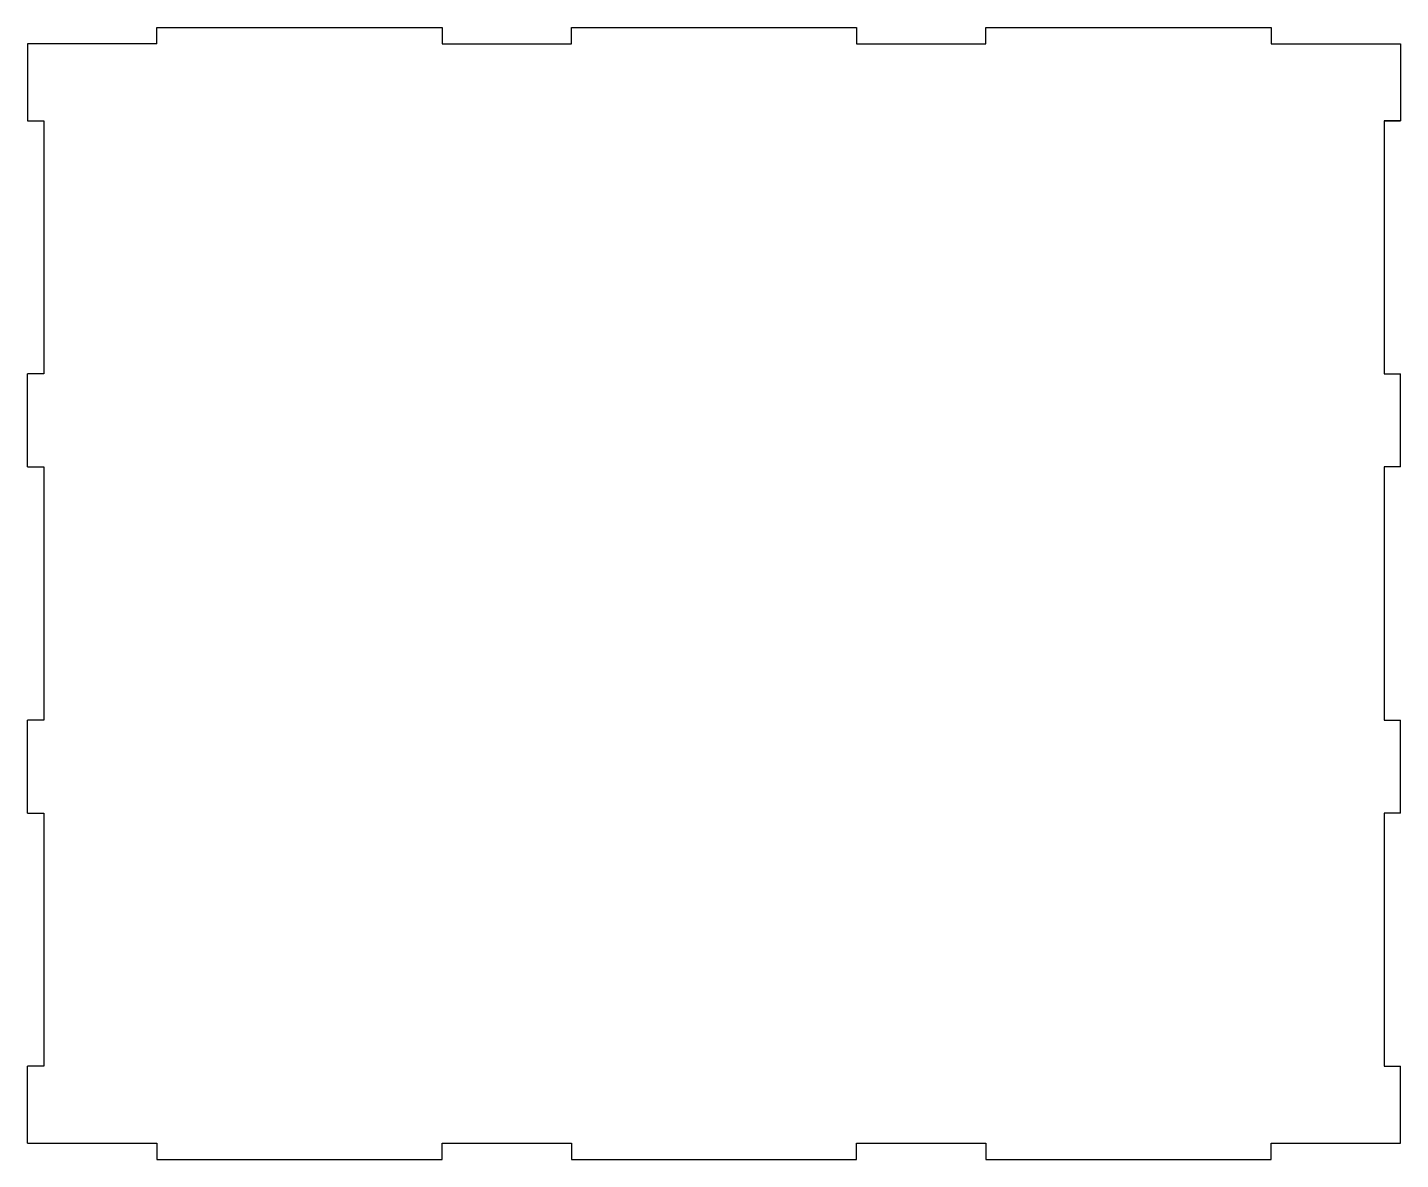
# Model space of a CAD drawing. Header units: millimetres. Extents: x 33 to 283, y -439 to -233.
import ezdxf

# ---------------------------------------------------------------- set-up
doc = ezdxf.new("R2010")
doc.units = ezdxf.units.MM
doc.layers.get('0').update_dxf_attribs({"linetype": 'CONTINUOUS'})

msp = doc.modelspace()

# ---------------------------------------------------------------- linework, layer by layer
for p, q in [((56.95, -235.82), (56.95, -232.82)), ((56.95, -232.82), (108.9, -232.82)), ((108.9, -232.82), (108.9, -235.82)), ((132.44, -235.82), (132.44, -232.82)), ((132.44, -232.82), (184.39, -232.82)), ((184.39, -232.82), (184.39, -235.82)), ((207.93, -235.82), (207.93, -232.82)), ((207.93, -232.82), (259.88, -232.82)), ((259.88, -232.82), (259.88, -235.82)), ((56.95, -235.82), (33.41, -235.82)), ((33.41, -235.82), (33.41, -249.79)), ((36.41, -235.83), (36.41, -235.82)), ((108.9, -235.82), (132.44, -235.82)), ((184.39, -235.82), (207.93, -235.82)), ((259.88, -235.82), (283.41, -235.82)), ((283.41, -235.82), (283.41, -249.79)), ((33.41, -249.79), (36.41, -249.79)), ((36.41, -249.79), (36.41, -295.83)), ((280.41, -249.79), (280.41, -295.83)), ((33.41, -312.8), (33.41, -295.83)), ((36.41, -295.83), (33.41, -295.83)), ((280.41, -295.83), (283.41, -295.83)), ((283.41, -312.8), (283.41, -295.83)), ((33.41, -312.8), (36.41, -312.8)), ((36.41, -312.8), (36.41, -358.84)), ((280.41, -312.8), (280.41, -358.84)), ((283.41, -312.8), (280.41, -312.8)), ((36.41, -358.84), (33.41, -358.84)), ((33.41, -375.81), (33.41, -358.84)), ((280.41, -358.84), (283.41, -358.84)), ((283.41, -375.81), (283.41, -358.84)), ((33.41, -375.81), (36.41, -375.81)), ((36.41, -375.81), (36.41, -421.85)), ((280.41, -375.81), (280.41, -421.85)), ((283.41, -375.81), (280.41, -375.81)), ((33.41, -435.82), (33.41, -421.85)), ((36.41, -421.85), (33.41, -421.85)), ((280.41, -421.85), (283.41, -421.85)), ((283.41, -435.82), (283.41, -421.85)), ((33.41, -435.82), (56.95, -435.82)), ((56.95, -435.82), (56.95, -438.82)), ((108.9, -435.82), (132.44, -435.82)), ((108.9, -438.82), (108.9, -435.82)), ((132.44, -435.82), (132.44, -438.82)), ((184.39, -435.82), (207.93, -435.82)), ((184.39, -438.82), (184.39, -435.82)), ((207.93, -435.82), (207.93, -438.82)), ((259.88, -435.82), (283.41, -435.82)), ((259.88, -438.82), (259.88, -435.82)), ((56.95, -438.82), (108.9, -438.82)), ((132.44, -438.82), (184.39, -438.82)), ((207.93, -438.82), (259.88, -438.82))]:
    msp.add_line(p, q)
msp.add_lwpolyline([(283.41, -249.79), (280.41, -249.79)], close=True)

doc.saveas('drawing.dxf')
